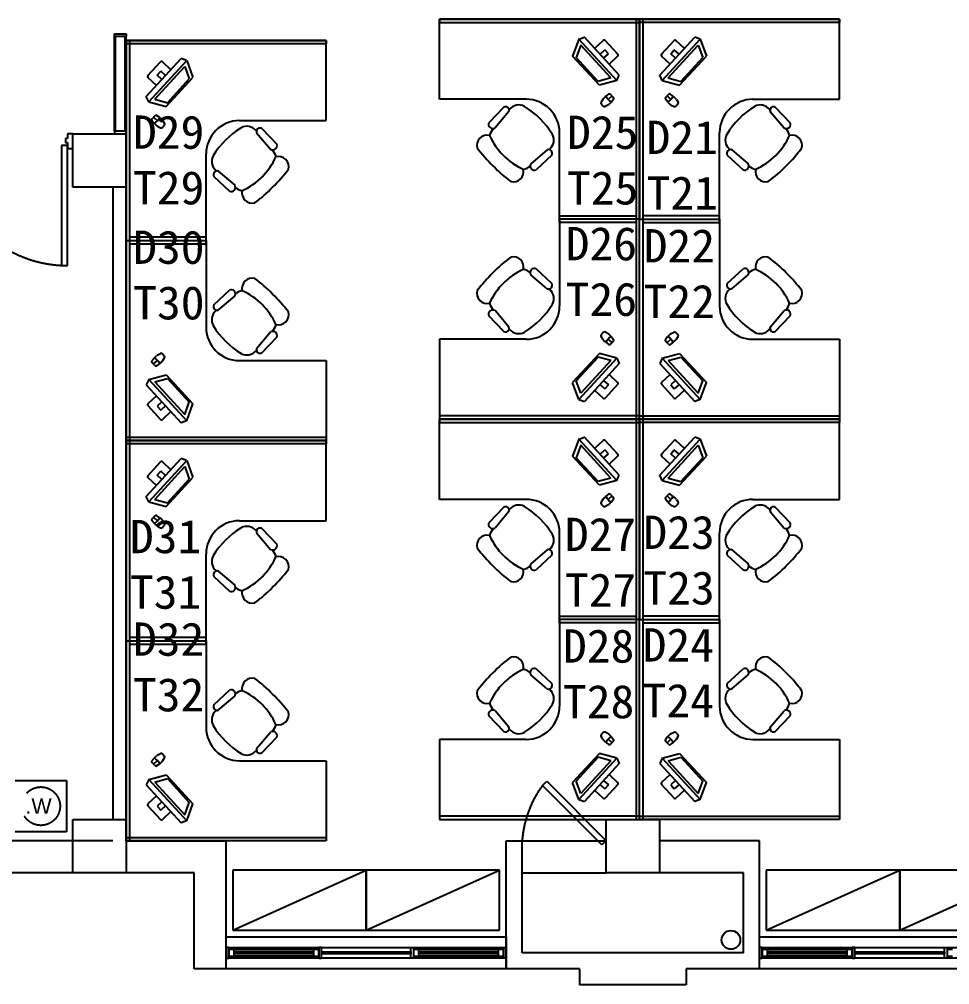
# Model space of a CAD drawing. Header units: millimetres. Extents: x 526420 to 928802, y 401925 to 509768.
# Drawn here: x 835421 to 842396, y 416884 to 424124 of the extents above; entities that cross this region are included whole.
import ezdxf

# ---------------------------------------------------------------- set-up
doc = ezdxf.new("R2010")
doc.units = ezdxf.units.MM
doc.header["$LTSCALE"] = 3000
doc.header["$MEASUREMENT"] = 0
for name, pattern in [('DASH', [0.35, 0.25, -0.1]), ('DASHED2', [0.375, 0.25, -0.125]), ('HIDDEN', [0.375, 0.25, -0.125])]:
    doc.linetypes.add(name, pattern=pattern)
doc.layers.get('0').update_dxf_attribs({"linetype": 'CONTINUOUS'})
for name, color, linetype in [('D-WALL', 7, 'CONTINUOUS'), ('D-WINDOW', 7, 'CONTINUOUS'), ('P-DOOR', 7, 'CONTINUOUS'), ('P-FURNI-I', 7, 'CONTINUOUS'), ('P-WALL', 7, 'CONTINUOUS'), ('窗台线', 7, 'CONTINUOUS')]:
    doc.layers.add(name, color=color, linetype=linetype)
doc.styles.get("Standard").update_dxf_attribs({"font": 'romans.shx', "width": 0.65, "bigfont": 'hzfs1.shx'})
doc.styles.add('TITLE', font='ARIAL.TTF')

msp = doc.modelspace()

# ---------------------------------------------------------------- linework, layer by layer
at = {"color": 0, "ltscale": 0.7}
msp.add_circle((840756.1, 417219.4), 70, dxfattribs=at)
at = {"layer": 'D-WALL', "color": 0, "ltscale": 100}
for p, q in [((835821, 423263.7), (836221, 423263.7)), ((835821, 422863.7), (835821, 423263.7)), ((836221, 423263.7), (836221, 422863.7)), ((836221, 422863.7), (835821, 422863.7)), ((835821, 418123.7), (836221, 418123.7)), ((835821, 417723.7), (835821, 418123.7)), ((836221, 418123.7), (836221, 417723.7)), ((839821, 418123.7), (840221, 418123.7)), ((839821, 417723.7), (839821, 418123.7)), ((839821, 418123.7), (840221, 418123.7)), ((839821, 417723.7), (839821, 418123.7)), ((840221, 418123.7), (840221, 417723.7)), ((840221, 418123.7), (840221, 417723.7)), ((836221, 417723.7), (835821, 417723.7)), ((840221, 417723.7), (839821, 417723.7)), ((840221, 417723.7), (839821, 417723.7))]:
    msp.add_line(p, q, dxfattribs=at)
at = {"layer": 'D-WALL', "color": 0, "ltscale": 0.7}
for p, q in [((836121, 417963.7), (835221, 417963.7)), ((836221, 417963.7), (836971, 417963.7)), ((836971, 417003.7), (836971, 417963.7)), ((839071, 417963.7), (839191, 417963.7)), ((839071, 417003.7), (839071, 417963.7)), ((839191, 417123.7), (839191, 417963.7)), ((840971, 417963.7), (840221, 417963.7)), ((840971, 417963.7), (840851, 417963.7)), ((840971, 417003.7), (840971, 417963.7)), ((836731, 417723.7), (835221, 417723.7)), ((836731, 417003.7), (836731, 417723.7)), ((840851, 417723.7), (840221, 417723.7)), ((840851, 417123.7), (840851, 417723.7)), ((840851, 417123.7), (839191, 417123.7)), ((836971, 417003.7), (836731, 417003.7)), ((839311, 417003.7), (839071, 417003.7)), ((839621, 417003.7), (839071, 417003.7)), ((839621, 417003.7), (839621, 416883.7)), ((840421, 417003.7), (840421, 416883.7)), ((840971, 417003.7), (840421, 417003.7)), ((840971, 417003.7), (840731, 417003.7)), ((840421, 416883.7), (839621, 416883.7))]:
    msp.add_line(p, q, dxfattribs=at)
at = {"layer": 'D-WINDOW', "color": 0, "ltscale": 0.7}
for p, q in [((836991, 417163.7), (836971, 417163.7)), ((836971, 417163.7), (836971, 417083.7)), ((836991, 417163.7), (839051, 417163.7)), ((836991, 417083.7), (836991, 417163.7)), ((836991, 417083.7), (836991, 417163.7)), ((837031, 417148.7), (836991, 417148.7)), ((836991, 417148.7), (836991, 417098.7)), ((836991, 417098.7), (837031, 417098.7)), ((837031, 417148.7), (837626, 417148.7)), ((837031, 417098.7), (837031, 417148.7)), ((837031, 417098.7), (837031, 417148.7)), ((837031, 417131.2), (837626, 417131.2)), ((837031, 417116.2), (837031, 417131.2)), ((837626, 417116.2), (837031, 417116.2)), ((837626, 417098.7), (837031, 417098.7)), ((837666, 417148.7), (837626, 417148.7)), ((837626, 417148.7), (837626, 417098.7)), ((837626, 417148.7), (837626, 417098.7)), ((837626, 417131.2), (837626, 417116.2)), ((837626, 417098.7), (837666, 417098.7)), ((837686, 417163.7), (837666, 417163.7)), ((837666, 417163.7), (837666, 417083.7)), ((837666, 417098.7), (837666, 417148.7)), ((837686, 417083.7), (837686, 417163.7)), ((837686, 417131.2), (838356, 417131.2)), ((837686, 417116.2), (837686, 417131.2)), ((838356, 417116.2), (837686, 417116.2)), ((838356, 417083.7), (838356, 417163.7)), ((838356, 417163.7), (838376, 417163.7)), ((838356, 417131.2), (838356, 417116.2)), ((838376, 417163.7), (838376, 417083.7)), ((838416, 417148.7), (838376, 417148.7)), ((838376, 417148.7), (838376, 417098.7)), ((838376, 417098.7), (838416, 417098.7)), ((838416, 417148.7), (839011, 417148.7)), ((838416, 417098.7), (838416, 417148.7)), ((838416, 417098.7), (838416, 417148.7)), ((838416, 417131.2), (839011, 417131.2)), ((838416, 417116.2), (838416, 417131.2)), ((839011, 417116.2), (838416, 417116.2)), ((839011, 417098.7), (838416, 417098.7)), ((839051, 417148.7), (839011, 417148.7)), ((839011, 417148.7), (839011, 417098.7)), ((839011, 417148.7), (839011, 417098.7)), ((839011, 417131.2), (839011, 417116.2)), ((839011, 417098.7), (839051, 417098.7)), ((839051, 417163.7), (839051, 417083.7)), ((839051, 417083.7), (839051, 417163.7)), ((839051, 417163.7), (839071, 417163.7)), ((839051, 417098.7), (839051, 417148.7)), ((839071, 417163.7), (839071, 417083.7)), ((840991, 417163.7), (840971, 417163.7)), ((840971, 417163.7), (840971, 417083.7)), ((840991, 417163.7), (843051, 417163.7)), ((840991, 417083.7), (840991, 417163.7)), ((840991, 417083.7), (840991, 417163.7)), ((841031, 417148.7), (840991, 417148.7)), ((840991, 417148.7), (840991, 417098.7)), ((840991, 417098.7), (841031, 417098.7)), ((841031, 417148.7), (841626, 417148.7)), ((841031, 417098.7), (841031, 417148.7)), ((841031, 417098.7), (841031, 417148.7)), ((841031, 417131.2), (841626, 417131.2)), ((841031, 417116.2), (841031, 417131.2)), ((841626, 417116.2), (841031, 417116.2)), ((841626, 417098.7), (841031, 417098.7)), ((841666, 417148.7), (841626, 417148.7)), ((841626, 417148.7), (841626, 417098.7)), ((841626, 417148.7), (841626, 417098.7)), ((841626, 417131.2), (841626, 417116.2)), ((841626, 417098.7), (841666, 417098.7)), ((841686, 417163.7), (841666, 417163.7)), ((841666, 417163.7), (841666, 417083.7)), ((841666, 417098.7), (841666, 417148.7)), ((841686, 417083.7), (841686, 417163.7)), ((841686, 417131.2), (842356, 417131.2)), ((841686, 417116.2), (841686, 417131.2)), ((842356, 417116.2), (841686, 417116.2)), ((842356, 417083.7), (842356, 417163.7)), ((842356, 417163.7), (842376, 417163.7)), ((842356, 417131.2), (842356, 417116.2)), ((842376, 417163.7), (842376, 417083.7)), ((842416, 417148.7), (842376, 417148.7)), ((842376, 417148.7), (842376, 417098.7)), ((842376, 417098.7), (842416, 417098.7)), ((836971, 417083.7), (836991, 417083.7)), ((839051, 417083.7), (836991, 417083.7)), ((837666, 417083.7), (837686, 417083.7)), ((838376, 417083.7), (838356, 417083.7)), ((839071, 417083.7), (839051, 417083.7)), ((840971, 417083.7), (840991, 417083.7)), ((843051, 417083.7), (840991, 417083.7)), ((841666, 417083.7), (841686, 417083.7)), ((842376, 417083.7), (842356, 417083.7)), ((839071, 417003.7), (836971, 417003.7)), ((843071, 417003.7), (840971, 417003.7))]:
    msp.add_line(p, q, dxfattribs=at)
at = {"layer": 'P-DOOR', "color": 0}
for p, q in [((835781, 423178.2), (835736, 423178.2)), ((835736, 423178.2), (835736, 422278.2)), ((835781, 422278.2), (835781, 423178.2)), ((835736, 422278.2), (835781, 422278.2))]:
    msp.add_line(p, q, dxfattribs=at)
at = {"layer": 'P-DOOR', "color": 0, "linetype": 'DASHED2', "ltscale": 10}
for p, q in [((839343.7, 418377.4), (839375.5, 418409.2)), ((839375.5, 418409.2), (839821, 417963.7)), ((839789.1, 417931.9), (839343.7, 418377.4)), ((839191, 417963.7), (839821, 417963.7)), ((839821, 417963.7), (839789.1, 417931.9)), ((839191, 417723.7), (839821, 417723.7))]:
    msp.add_line(p, q, dxfattribs=at)
for centre, radius, start, end in [((835783.1, 423179.1), 902.1, 180.05524, 267.00716), ((839970.7, 417910.9), 781.5, 143.35196, 176.12448)]:
    msp.add_arc(centre, radius, start, end, dxfattribs=at)
at = {"layer": 'P-FURNI-I', "color": 0}
for p, q in [((838571, 424123.7), (838571, 424098.7)), ((840071, 424123.7), (838571, 424123.7)), ((838571, 423523.7), (838571, 424123.7)), ((838571, 424123.7), (840071, 424123.7)), ((840071, 424123.7), (840046, 424123.7)), ((840046, 424123.7), (840046, 421123.7)), ((840071, 424098.7), (840071, 424123.7)), ((840071, 421123.7), (840071, 424123.7)), ((840071, 424123.7), (840071, 422623.7)), ((840071, 424123.7), (840071, 424123.7)), ((840071, 424098.7), (840071, 424123.7)), ((840071, 424123.7), (841571, 424123.7)), ((840071, 421123.7), (840071, 424123.7)), ((840071, 424123.7), (840096, 424123.7)), ((840071, 424123.7), (840071, 422623.7)), ((841571, 424123.7), (840071, 424123.7)), ((840071, 424123.7), (840071, 424123.7)), ((840096, 424123.7), (840096, 421123.7)), ((841571, 424123.7), (841571, 424098.7)), ((841571, 423523.7), (841571, 424123.7)), ((838571, 424098.7), (840071, 424098.7)), ((841571, 424098.7), (840071, 424098.7)), ((839616.2, 423974.7), (839569.3, 423848.3)), ((839900.4, 423664.9), (839616.2, 423974.6)), ((839616.5, 423974.4), (839657.1, 423989.2)), ((839918.8, 423704.1), (839657.1, 423989.2)), ((840223.2, 423704.1), (840484.8, 423989.2)), ((840241.5, 423664.9), (840525.7, 423974.6)), ((840525.4, 423974.4), (840484.8, 423989.2)), ((840525.7, 423974.7), (840572.6, 423848.3)), ((836221, 423938.7), (836221, 423963.7)), ((836221, 423963.7), (837721, 423963.7)), ((836221, 420963.7), (836221, 423963.7)), ((836221, 423963.7), (836246, 423963.7)), ((836221, 423963.7), (836221, 422463.7)), ((837721, 423963.7), (836221, 423963.7)), ((836221, 423963.7), (836221, 423963.7)), ((837721, 423938.7), (836221, 423938.7)), ((836246, 423963.7), (836246, 420963.7)), ((837721, 423963.7), (837721, 423938.7)), ((837721, 423363.7), (837721, 423963.7)), ((839631.2, 423928.8), (839596.7, 423836.1)), ((839856, 423683.7), (839631.2, 423928.8)), ((840285.9, 423683.7), (840510.7, 423928.8)), ((840510.7, 423928.8), (840545.2, 423836.1)), ((839770.5, 423629), (839569.3, 423848.3)), ((839760.7, 423657.4), (839596.7, 423836.1)), ((840371.4, 423629), (840572.6, 423848.3)), ((840381.2, 423657.4), (840545.2, 423836.1)), ((836373.2, 423544.1), (836634.8, 423829.2)), ((836391.5, 423504.9), (836675.7, 423814.6)), ((836435.9, 423523.7), (836660.7, 423768.8)), ((836675.4, 423814.4), (836634.8, 423829.2)), ((836660.7, 423768.8), (836695.2, 423676.1)), ((836675.7, 423814.7), (836722.6, 423688.3)), ((836521.4, 423469), (836722.6, 423688.3)), ((839900.4, 423664.9), (839918.8, 423704.1)), ((840241.5, 423664.9), (840223.2, 423704.1)), ((836531.2, 423497.4), (836695.2, 423676.1)), ((839856, 423683.7), (839760.7, 423657.4)), ((839900.4, 423664.9), (839770.5, 423629)), ((840241.5, 423664.9), (840371.4, 423629)), ((840285.9, 423683.7), (840381.2, 423657.4)), ((836391.5, 423504.9), (836373.2, 423544.1)), ((836391.5, 423504.9), (836521.4, 423469)), ((836435.9, 423523.7), (836531.2, 423497.4)), ((839221, 423523.7), (838571, 423523.7)), ((840921, 423523.7), (841571, 423523.7)), ((839053.3, 423465.9), (838941.3, 423347.8)), ((839091.9, 423431.9), (838987.4, 423308.6)), ((839097.4, 423449.6), (839093.2, 423444.7)), ((841044.6, 423449.6), (841048.7, 423444.7)), ((841050, 423431.9), (841154.5, 423308.6)), ((841088.7, 423465.9), (841200.6, 423347.8)), ((837071, 423363.7), (837721, 423363.7)), ((837194.6, 423289.6), (837198.7, 423284.7)), ((837200, 423271.9), (837304.5, 423148.6)), ((837238.7, 423305.9), (837350.6, 423187.8)), ((839471, 422623.7), (839471, 423273.7)), ((840671, 422623.7), (840671, 423273.7)), ((836821, 422463.7), (836821, 423113.7)), ((839379.1, 423144.7), (839255.9, 423040.1)), ((839413.1, 423106), (839295, 422994.1)), ((839396.8, 423150.1), (839391.9, 423146)), ((839396.8, 423150.1), (839392.1, 423145.9)), ((840728.8, 423106), (840846.9, 422994.1)), ((840745.1, 423150.1), (840749.9, 423145.9)), ((840745.1, 423150.1), (840750, 423146)), ((840762.8, 423144.7), (840886, 423040.1)), ((836895.1, 422990.1), (836899.9, 422985.9)), ((836895.1, 422990.1), (836900, 422986)), ((836912.8, 422984.7), (837036, 422880.1)), ((836878.8, 422946), (836996.9, 422834.1)), ((839471, 422598.7), (839471, 422648.7)), ((839471, 422648.7), (840046, 422648.7)), ((840071, 422623.7), (839471, 422623.7)), ((840071, 422623.7), (839471, 422623.7)), ((839471, 422623.7), (839471, 421973.7)), ((840046, 422648.7), (840046, 422598.7)), ((840071, 421123.7), (840071, 422623.7)), ((840071, 422623.7), (840671, 422623.7)), ((840071, 421123.7), (840071, 422623.7)), ((840071, 422623.7), (840671, 422623.7)), ((840671, 422648.7), (840096, 422648.7)), ((840096, 422648.7), (840096, 422598.7)), ((840671, 422598.7), (840671, 422648.7)), ((840671, 422623.7), (840671, 421973.7)), ((840046, 422598.7), (839471, 422598.7)), ((840096, 422598.7), (840671, 422598.7)), ((836221, 422463.7), (836821, 422463.7)), ((836221, 420963.7), (836221, 422463.7)), ((836221, 422463.7), (836821, 422463.7)), ((836821, 422488.7), (836246, 422488.7)), ((836246, 422488.7), (836246, 422438.7)), ((836821, 422438.7), (836821, 422488.7)), ((836821, 422463.7), (836821, 421813.7)), ((836246, 422438.7), (836821, 422438.7)), ((839413.1, 422141.4), (839295, 422253.3)), ((840728.8, 422141.4), (840846.9, 422253.3)), ((839379.1, 422102.7), (839255.9, 422207.3)), ((840762.8, 422102.7), (840886, 422207.3)), ((836878.8, 421981.4), (836996.9, 422093.3)), ((839396.8, 422097.3), (839391.9, 422101.5)), ((839396.8, 422097.3), (839392.1, 422101.5)), ((840745.1, 422097.3), (840749.9, 422101.5)), ((840745.1, 422097.3), (840750, 422101.5)), ((836912.8, 421942.7), (837036, 422047.3)), ((836895.1, 421937.3), (836899.9, 421941.5)), ((836895.1, 421937.3), (836900, 421941.5)), ((839053.3, 421781.5), (838941.3, 421899.7)), ((839091.9, 421815.6), (838987.4, 421938.8)), ((841050, 421815.6), (841154.5, 421938.8)), ((841088.7, 421781.5), (841200.6, 421899.7)), ((839097.4, 421797.9), (839093.2, 421802.7)), ((841044.6, 421797.9), (841048.7, 421802.7)), ((837200, 421655.6), (837304.5, 421778.8)), ((837238.7, 421621.5), (837350.6, 421739.7)), ((839221, 421723.7), (838571, 421723.7)), ((838571, 421723.7), (838571, 421123.7)), ((840921, 421723.7), (841571, 421723.7)), ((841571, 421723.7), (841571, 421123.7)), ((837194.6, 421637.9), (837198.7, 421642.7)), ((839770.5, 421618.5), (839569.3, 421399.1)), ((839760.7, 421590), (839596.7, 421411.3)), ((839856, 421563.7), (839760.7, 421590)), ((839900.4, 421582.6), (839770.5, 421618.5)), ((840241.5, 421582.6), (840371.4, 421618.5)), ((840285.9, 421563.7), (840381.2, 421590)), ((840371.4, 421618.5), (840572.6, 421399.1)), ((840381.2, 421590), (840545.2, 421411.3)), ((837071, 421563.7), (837721, 421563.7)), ((837721, 421563.7), (837721, 420963.7)), ((839900.4, 421582.6), (839616.2, 421272.8)), ((839856, 421563.7), (839631.2, 421318.7)), ((839918.8, 421543.4), (839657.1, 421258.2)), ((839900.4, 421582.6), (839918.8, 421543.4)), ((840241.5, 421582.6), (840223.2, 421543.4)), ((840223.2, 421543.4), (840484.8, 421258.2)), ((840241.5, 421582.6), (840525.7, 421272.8)), ((840285.9, 421563.7), (840510.7, 421318.7)), ((836391.5, 421422.6), (836521.4, 421458.5)), ((836521.4, 421458.5), (836722.6, 421239.1)), ((836391.5, 421422.6), (836373.2, 421383.4)), ((836373.2, 421383.4), (836634.8, 421098.2)), ((836391.5, 421422.6), (836675.7, 421112.8)), ((836435.9, 421403.7), (836531.2, 421430)), ((836435.9, 421403.7), (836660.7, 421158.7)), ((836531.2, 421430), (836695.2, 421251.3)), ((839616.2, 421272.7), (839569.3, 421399.1)), ((839631.2, 421318.7), (839596.7, 421411.3)), ((840510.7, 421318.7), (840545.2, 421411.3)), ((840525.7, 421272.7), (840572.6, 421399.1)), ((836660.7, 421158.7), (836695.2, 421251.3)), ((836675.7, 421112.7), (836722.6, 421239.1)), ((839616.5, 421273.1), (839657.1, 421258.2)), ((840525.4, 421273.1), (840484.8, 421258.2)), ((836675.4, 421113.1), (836634.8, 421098.2)), ((838571, 421148.7), (838571, 421123.7)), ((840071, 421148.7), (838571, 421148.7)), ((838571, 421123.7), (840071, 421123.7)), ((838571, 421123.7), (840071, 421123.7)), ((838571, 421123.7), (838571, 421098.7)), ((840071, 421123.7), (838571, 421123.7)), ((838571, 420523.7), (838571, 421123.7)), ((838571, 421123.7), (840071, 421123.7)), ((838571, 421098.7), (840071, 421098.7)), ((840046, 421123.7), (840071, 421123.7)), ((840071, 421123.7), (840046, 421123.7)), ((840046, 421123.7), (840046, 418123.7)), ((840071, 421123.7), (840071, 421148.7)), ((840071, 421123.7), (840071, 421148.7)), ((840071, 421148.7), (841571, 421148.7)), ((840071, 421123.7), (840071, 421123.7)), ((840071, 421098.7), (840071, 421123.7)), ((840071, 418123.7), (840071, 421123.7)), ((840071, 421123.7), (840071, 419623.7)), ((840071, 421123.7), (840071, 421123.7)), ((841571, 421123.7), (840071, 421123.7)), ((840096, 421123.7), (840071, 421123.7)), ((841571, 421123.7), (840071, 421123.7)), ((840071, 421123.7), (840071, 421123.7)), ((840071, 421098.7), (840071, 421123.7)), ((840071, 421123.7), (841571, 421123.7)), ((840071, 418123.7), (840071, 421123.7)), ((840071, 421123.7), (840096, 421123.7)), ((840071, 421123.7), (840071, 419623.7)), ((841571, 421123.7), (840071, 421123.7)), ((840071, 421123.7), (840071, 421123.7)), ((841571, 421098.7), (840071, 421098.7)), ((840096, 421123.7), (840096, 418123.7)), ((841571, 421148.7), (841571, 421123.7)), ((841571, 421123.7), (841571, 421098.7)), ((841571, 420523.7), (841571, 421123.7)), ((836221, 420963.7), (836221, 420988.7)), ((836221, 420988.7), (837721, 420988.7)), ((837721, 420963.7), (836221, 420963.7)), ((836246, 420963.7), (836221, 420963.7)), ((837721, 420963.7), (836221, 420963.7)), ((836221, 420963.7), (836221, 420963.7)), ((836221, 420938.7), (836221, 420963.7)), ((836221, 420963.7), (837721, 420963.7)), ((836221, 417963.7), (836221, 420963.7)), ((836221, 420963.7), (836246, 420963.7)), ((836221, 420963.7), (836221, 419463.7)), ((837721, 420963.7), (836221, 420963.7)), ((836221, 420963.7), (836221, 420963.7)), ((837721, 420938.7), (836221, 420938.7)), ((836246, 420963.7), (836246, 417963.7)), ((837721, 420988.7), (837721, 420963.7)), ((837721, 420963.7), (837721, 420938.7)), ((837721, 420363.7), (837721, 420963.7)), ((839616.2, 420974.7), (839569.3, 420848.3)), ((839900.4, 420664.9), (839616.2, 420974.6)), ((839616.5, 420974.4), (839657.1, 420989.2)), ((839918.8, 420704.1), (839657.1, 420989.2)), ((840223.2, 420704.1), (840484.8, 420989.2)), ((840241.5, 420664.9), (840525.7, 420974.6)), ((840525.4, 420974.4), (840484.8, 420989.2)), ((840525.7, 420974.7), (840572.6, 420848.3)), ((839631.2, 420928.8), (839596.7, 420836.1)), ((839856, 420683.7), (839631.2, 420928.8)), ((840285.9, 420683.7), (840510.7, 420928.8)), ((840510.7, 420928.8), (840545.2, 420836.1)), ((836373.2, 420544.1), (836634.8, 420829.2)), ((836391.5, 420504.9), (836675.7, 420814.6)), ((836675.4, 420814.4), (836634.8, 420829.2)), ((836675.7, 420814.7), (836722.6, 420688.3)), ((839770.5, 420629), (839569.3, 420848.3)), ((839760.7, 420657.4), (839596.7, 420836.1)), ((840371.4, 420629), (840572.6, 420848.3)), ((840381.2, 420657.4), (840545.2, 420836.1)), ((836435.9, 420523.7), (836660.7, 420768.8)), ((836660.7, 420768.8), (836695.2, 420676.1)), ((836521.4, 420469), (836722.6, 420688.3)), ((836531.2, 420497.4), (836695.2, 420676.1)), ((839856, 420683.7), (839760.7, 420657.4)), ((839900.4, 420664.9), (839770.5, 420629)), ((839900.4, 420664.9), (839918.8, 420704.1)), ((840241.5, 420664.9), (840223.2, 420704.1)), ((840241.5, 420664.9), (840371.4, 420629)), ((840285.9, 420683.7), (840381.2, 420657.4)), ((836391.5, 420504.9), (836373.2, 420544.1)), ((836391.5, 420504.9), (836521.4, 420469)), ((836435.9, 420523.7), (836531.2, 420497.4)), ((839221, 420523.7), (838571, 420523.7)), ((840921, 420523.7), (841571, 420523.7)), ((839053.3, 420465.9), (838941.3, 420347.8)), ((839091.9, 420431.9), (838987.4, 420308.6)), ((839097.4, 420449.6), (839093.2, 420444.7)), ((841044.6, 420449.6), (841048.7, 420444.7)), ((841050, 420431.9), (841154.5, 420308.6)), ((841088.7, 420465.9), (841200.6, 420347.8)), ((837071, 420363.7), (837721, 420363.7)), ((837194.6, 420289.6), (837198.7, 420284.7)), ((837238.7, 420305.9), (837350.6, 420187.8)), ((837200, 420271.9), (837304.5, 420148.6)), ((839471, 419623.7), (839471, 420273.7)), ((840671, 419623.7), (840671, 420273.7)), ((839379.1, 420144.7), (839255.9, 420040.1)), ((839396.8, 420150.1), (839391.9, 420146)), ((839396.8, 420150.1), (839392.1, 420145.9)), ((840745.1, 420150.1), (840749.9, 420145.9)), ((840745.1, 420150.1), (840750, 420146)), ((840762.8, 420144.7), (840886, 420040.1)), ((836821, 419463.7), (836821, 420113.7)), ((839413.1, 420106), (839295, 419994.1)), ((840728.8, 420106), (840846.9, 419994.1)), ((836878.8, 419946), (836996.9, 419834.1)), ((836895.1, 419990.1), (836899.9, 419985.9)), ((836895.1, 419990.1), (836900, 419986)), ((836912.8, 419984.7), (837036, 419880.1)), ((839471, 419598.7), (839471, 419648.7)), ((839471, 419648.7), (840046, 419648.7)), ((840046, 419648.7), (840046, 419598.7)), ((840671, 419648.7), (840096, 419648.7)), ((840096, 419648.7), (840096, 419598.7)), ((840671, 419598.7), (840671, 419648.7)), ((840071, 419623.7), (839471, 419623.7)), ((840071, 419623.7), (839471, 419623.7)), ((839471, 419623.7), (839471, 418973.7)), ((840046, 419598.7), (839471, 419598.7)), ((840071, 418123.7), (840071, 419623.7)), ((840071, 419623.7), (840671, 419623.7)), ((840071, 418123.7), (840071, 419623.7)), ((840071, 419623.7), (840671, 419623.7)), ((840096, 419598.7), (840671, 419598.7)), ((840671, 419623.7), (840671, 418973.7)), ((836821, 419488.7), (836246, 419488.7)), ((836246, 419488.7), (836246, 419438.7)), ((836821, 419438.7), (836821, 419488.7)), ((836221, 419463.7), (836821, 419463.7)), ((836221, 417963.7), (836221, 419463.7)), ((836221, 419463.7), (836821, 419463.7)), ((836246, 419438.7), (836821, 419438.7)), ((836821, 419463.7), (836821, 418813.7)), ((839379.1, 419102.7), (839255.9, 419207.3)), ((839413.1, 419141.4), (839295, 419253.3)), ((840728.8, 419141.4), (840846.9, 419253.3)), ((840762.8, 419102.7), (840886, 419207.3)), ((836878.8, 418981.4), (836996.9, 419093.3)), ((839396.8, 419097.3), (839391.9, 419101.5)), ((839396.8, 419097.3), (839392.1, 419101.5)), ((840745.1, 419097.3), (840749.9, 419101.5)), ((840745.1, 419097.3), (840750, 419101.5)), ((836912.8, 418942.7), (837036, 419047.3)), ((836895.1, 418937.3), (836899.9, 418941.5)), ((836895.1, 418937.3), (836900, 418941.5)), ((839091.9, 418815.6), (838987.4, 418938.8)), ((841050, 418815.6), (841154.5, 418938.8)), ((839053.3, 418781.5), (838941.3, 418899.7)), ((841088.7, 418781.5), (841200.6, 418899.7)), ((837200, 418655.6), (837304.5, 418778.8)), ((839097.4, 418797.9), (839093.2, 418802.7)), ((841044.6, 418797.9), (841048.7, 418802.7)), ((837238.7, 418621.5), (837350.6, 418739.7)), ((839221, 418723.7), (838571, 418723.7)), ((838571, 418723.7), (838571, 418123.7)), ((840921, 418723.7), (841571, 418723.7)), ((841571, 418723.7), (841571, 418123.7)), ((837194.6, 418637.9), (837198.7, 418642.7)), ((839770.5, 418618.5), (839569.3, 418399.1)), ((839900.4, 418582.6), (839770.5, 418618.5)), ((840241.5, 418582.6), (840371.4, 418618.5)), ((840371.4, 418618.5), (840572.6, 418399.1)), ((837071, 418563.7), (837721, 418563.7)), ((837721, 418563.7), (837721, 417963.7)), ((839760.7, 418590), (839596.7, 418411.3)), ((839900.4, 418582.6), (839616.2, 418272.8)), ((839856, 418563.7), (839631.2, 418318.7)), ((839856, 418563.7), (839760.7, 418590)), ((839900.4, 418582.6), (839918.8, 418543.4)), ((840241.5, 418582.6), (840223.2, 418543.4)), ((840241.5, 418582.6), (840525.7, 418272.8)), ((840285.9, 418563.7), (840381.2, 418590)), ((840285.9, 418563.7), (840510.7, 418318.7)), ((840381.2, 418590), (840545.2, 418411.3)), ((839918.8, 418543.4), (839657.1, 418258.2)), ((840223.2, 418543.4), (840484.8, 418258.2)), ((836391.5, 418422.6), (836373.2, 418383.4)), ((836391.5, 418422.6), (836521.4, 418458.5)), ((836391.5, 418422.6), (836675.7, 418112.8)), ((836435.9, 418403.7), (836531.2, 418430)), ((836435.9, 418403.7), (836660.7, 418158.7)), ((836521.4, 418458.5), (836722.6, 418239.1)), ((836531.2, 418430), (836695.2, 418251.3)), ((839631.2, 418318.7), (839596.7, 418411.3)), ((840510.7, 418318.7), (840545.2, 418411.3)), ((836373.2, 418383.4), (836634.8, 418098.2)), ((839616.2, 418272.7), (839569.3, 418399.1)), ((840525.7, 418272.7), (840572.6, 418399.1)), ((839616.5, 418273.1), (839657.1, 418258.2)), ((840525.4, 418273.1), (840484.8, 418258.2)), ((836660.7, 418158.7), (836695.2, 418251.3)), ((836675.7, 418112.7), (836722.6, 418239.1)), ((838571, 418148.7), (838571, 418123.7)), ((840071, 418148.7), (838571, 418148.7)), ((838571, 418123.7), (840071, 418123.7)), ((838571, 418123.7), (840071, 418123.7)), ((840046, 418123.7), (840071, 418123.7)), ((840071, 418123.7), (840071, 418148.7)), ((840071, 418123.7), (840071, 418148.7)), ((840071, 418148.7), (841571, 418148.7)), ((840071, 418123.7), (840071, 418123.7)), ((841571, 418123.7), (840071, 418123.7)), ((840096, 418123.7), (840071, 418123.7)), ((841571, 418123.7), (840071, 418123.7)), ((840071, 418123.7), (840071, 418123.7)), ((841571, 418148.7), (841571, 418123.7)), ((836221, 417963.7), (836221, 417988.7)), ((836221, 417988.7), (837721, 417988.7)), ((837721, 417988.7), (837721, 417963.7)), ((837721, 417963.7), (836221, 417963.7)), ((836246, 417963.7), (836221, 417963.7)), ((837721, 417963.7), (836221, 417963.7)), ((836221, 417963.7), (836221, 417963.7))]:
    msp.add_line(p, q, dxfattribs=at)
at = {"layer": 'P-FURNI-I', "color": 0, "linetype": 'ByBlock'}
for p, q in [((839733.9, 423905.6), (839798.6, 423965)), ((839907.4, 423861.2), (839812.7, 423964.4)), ((840234.5, 423861.2), (840329.2, 423964.4)), ((840408.1, 423905.6), (840343.3, 423965)), ((839774.4, 423861.4), (839810.5, 423894.5)), ((839801.5, 423831.9), (839837.5, 423865)), ((839837.5, 423865), (839810.5, 423894.5)), ((839842, 423787.7), (839906.8, 423847.1)), ((840299.9, 423787.7), (840235.2, 423847.1)), ((840304.4, 423865), (840331.4, 423894.5)), ((840340.5, 423831.9), (840304.4, 423865)), ((840367.5, 423861.4), (840331.4, 423894.5)), ((836384.5, 423701.2), (836479.2, 423804.4)), ((836558.1, 423745.6), (836493.3, 423805)), ((836449.9, 423627.7), (836385.2, 423687.1)), ((836454.4, 423705), (836481.4, 423734.5)), ((836490.5, 423671.9), (836454.4, 423705)), ((836517.5, 423701.4), (836481.4, 423734.5)), ((839818, 423546.2), (839803.1, 423532.5)), ((839818, 423546.2), (839841.3, 423562.1)), ((839865.2, 423548.8), (839835.8, 423521.7)), ((839854.3, 423560.7), (839876.1, 423536.9)), ((840287.6, 423560.7), (840265.8, 423536.9)), ((840276.7, 423548.8), (840306.1, 423521.7)), ((840323.9, 423546.2), (840300.6, 423562.1)), ((840323.9, 423546.2), (840338.9, 423532.5)), ((839795, 423522.9), (839781.9, 423502.9)), ((839833.4, 423481), (839812.3, 423469.7)), ((839858.6, 423502), (839843.6, 423488.2)), ((839858.6, 423502), (839876.5, 423523.8)), ((840283.3, 423502), (840265.4, 423523.8)), ((840283.3, 423502), (840298.3, 423488.2)), ((840308.5, 423481), (840329.6, 423469.7)), ((840346.9, 423522.9), (840360, 423502.9)), ((836437.6, 423400.7), (836415.8, 423376.9)), ((836473.9, 423386.2), (836450.6, 423402.1)), ((836433.3, 423342), (836415.4, 423363.8)), ((836426.7, 423388.8), (836456.1, 423361.7)), ((836433.3, 423342), (836448.3, 423328.2)), ((836473.9, 423386.2), (836488.9, 423372.5)), ((836496.9, 423362.9), (836510, 423342.9)), ((836458.5, 423321), (836479.6, 423309.7)), ((839795, 421724.5), (839781.9, 421744.6)), ((839833.4, 421766.4), (839812.3, 421777.7)), ((839858.6, 421745.5), (839843.6, 421759.2)), ((839858.6, 421745.5), (839876.5, 421723.6)), ((840283.3, 421745.5), (840265.4, 421723.6)), ((840283.3, 421745.5), (840298.3, 421759.2)), ((840308.5, 421766.4), (840329.6, 421777.7)), ((840346.9, 421724.5), (840360, 421744.6)), ((839818, 421701.3), (839803.1, 421715)), ((839818, 421701.3), (839841.3, 421685.3)), ((839865.2, 421698.7), (839835.8, 421725.7)), ((839854.3, 421686.8), (839876.1, 421710.5)), ((840287.6, 421686.8), (840265.8, 421710.5)), ((840276.7, 421698.7), (840306.1, 421725.7)), ((840323.9, 421701.3), (840300.6, 421685.3)), ((840323.9, 421701.3), (840338.9, 421715)), ((836433.3, 421585.5), (836415.4, 421563.6)), ((836433.3, 421585.5), (836448.3, 421599.2)), ((836458.5, 421606.4), (836479.6, 421617.7)), ((836437.6, 421526.8), (836415.8, 421550.5)), ((836426.7, 421538.7), (836456.1, 421565.7)), ((836473.9, 421541.3), (836450.6, 421525.3)), ((836473.9, 421541.3), (836488.9, 421555)), ((836496.9, 421564.5), (836510, 421584.6)), ((839842, 421459.7), (839906.8, 421400.3)), ((840299.9, 421459.7), (840235.2, 421400.3)), ((839774.4, 421386), (839810.5, 421353)), ((839801.5, 421415.5), (839837.5, 421382.4)), ((839837.5, 421382.4), (839810.5, 421353)), ((839907.4, 421386.2), (839812.7, 421283)), ((840234.5, 421386.2), (840329.2, 421283)), ((840340.5, 421415.5), (840304.4, 421382.4)), ((840304.4, 421382.4), (840331.4, 421353)), ((840367.5, 421386), (840331.4, 421353)), ((836449.9, 421299.7), (836385.2, 421240.3)), ((839733.9, 421341.8), (839798.6, 421282.4)), ((840408.1, 421341.8), (840343.3, 421282.4)), ((836384.5, 421226.2), (836479.2, 421123)), ((836490.5, 421255.5), (836454.4, 421222.4)), ((836517.5, 421226), (836481.4, 421193)), ((836454.4, 421222.4), (836481.4, 421193)), ((836558.1, 421181.8), (836493.3, 421122.4)), ((839733.9, 420905.6), (839798.6, 420965)), ((839907.4, 420861.2), (839812.7, 420964.4)), ((840234.5, 420861.2), (840329.2, 420964.4)), ((840408.1, 420905.6), (840343.3, 420965)), ((839774.4, 420861.4), (839810.5, 420894.5)), ((839801.5, 420831.9), (839837.5, 420865)), ((839837.5, 420865), (839810.5, 420894.5)), ((840304.4, 420865), (840331.4, 420894.5)), ((840340.5, 420831.9), (840304.4, 420865)), ((840367.5, 420861.4), (840331.4, 420894.5)), ((836384.5, 420701.2), (836479.2, 420804.4)), ((836558.1, 420745.6), (836493.3, 420805)), ((839842, 420787.7), (839906.8, 420847.1)), ((840299.9, 420787.7), (840235.2, 420847.1)), ((836454.4, 420705), (836481.4, 420734.5)), ((836517.5, 420701.4), (836481.4, 420734.5)), ((836449.9, 420627.7), (836385.2, 420687.1)), ((836490.5, 420671.9), (836454.4, 420705)), ((839795, 420522.9), (839781.9, 420502.9)), ((839818, 420546.2), (839803.1, 420532.5)), ((839818, 420546.2), (839841.3, 420562.1)), ((839865.2, 420548.8), (839835.8, 420521.7)), ((839858.6, 420502), (839843.6, 420488.2)), ((839854.3, 420560.7), (839876.1, 420536.9)), ((839858.6, 420502), (839876.5, 420523.8)), ((840283.3, 420502), (840265.4, 420523.8)), ((840287.6, 420560.7), (840265.8, 420536.9)), ((840276.7, 420548.8), (840306.1, 420521.7)), ((840283.3, 420502), (840298.3, 420488.2)), ((840323.9, 420546.2), (840300.6, 420562.1)), ((840323.9, 420546.2), (840338.9, 420532.5)), ((840346.9, 420522.9), (840360, 420502.9)), ((839833.4, 420481), (839812.3, 420469.7)), ((840308.5, 420481), (840329.6, 420469.7)), ((836433.3, 420342), (836415.4, 420363.8)), ((836437.6, 420400.7), (836415.8, 420376.9)), ((836426.7, 420388.8), (836456.1, 420361.7)), ((836473.9, 420386.2), (836450.6, 420402.1)), ((836473.9, 420386.2), (836488.9, 420372.5)), ((836496.9, 420362.9), (836510, 420342.9)), ((836433.3, 420342), (836448.3, 420328.2)), ((836458.5, 420321), (836479.6, 420309.7)), ((839833.4, 418766.4), (839812.3, 418777.7)), ((840308.5, 418766.4), (840329.6, 418777.7)), ((839795, 418724.5), (839781.9, 418744.6)), ((839818, 418701.3), (839803.1, 418715)), ((839818, 418701.3), (839841.3, 418685.3)), ((839865.2, 418698.7), (839835.8, 418725.7)), ((839858.6, 418745.5), (839843.6, 418759.2)), ((839854.3, 418686.8), (839876.1, 418710.5)), ((839858.6, 418745.5), (839876.5, 418723.6)), ((840283.3, 418745.5), (840265.4, 418723.6)), ((840287.6, 418686.8), (840265.8, 418710.5)), ((840276.7, 418698.7), (840306.1, 418725.7)), ((840283.3, 418745.5), (840298.3, 418759.2)), ((840323.9, 418701.3), (840300.6, 418685.3)), ((840323.9, 418701.3), (840338.9, 418715)), ((840346.9, 418724.5), (840360, 418744.6)), ((836458.5, 418606.4), (836479.6, 418617.7)), ((836433.3, 418585.5), (836415.4, 418563.6)), ((836437.6, 418526.8), (836415.8, 418550.5)), ((836426.7, 418538.7), (836456.1, 418565.7)), ((836433.3, 418585.5), (836448.3, 418599.2)), ((836473.9, 418541.3), (836488.9, 418555)), ((836496.9, 418564.5), (836510, 418584.6)), ((836473.9, 418541.3), (836450.6, 418525.3)), ((839801.5, 418415.5), (839837.5, 418382.4)), ((839842, 418459.7), (839906.8, 418400.3)), ((840299.9, 418459.7), (840235.2, 418400.3)), ((840340.5, 418415.5), (840304.4, 418382.4)), ((839733.9, 418341.8), (839798.6, 418282.4)), ((839774.4, 418386), (839810.5, 418353)), ((839837.5, 418382.4), (839810.5, 418353)), ((839907.4, 418386.2), (839812.7, 418283)), ((840234.5, 418386.2), (840329.2, 418283)), ((840304.4, 418382.4), (840331.4, 418353)), ((840367.5, 418386), (840331.4, 418353)), ((840408.1, 418341.8), (840343.3, 418282.4)), ((836449.9, 418299.7), (836385.2, 418240.3)), ((836490.5, 418255.5), (836454.4, 418222.4)), ((836384.5, 418226.2), (836479.2, 418123)), ((836454.4, 418222.4), (836481.4, 418193)), ((836517.5, 418226), (836481.4, 418193)), ((836558.1, 418181.8), (836493.3, 418122.4))]:
    msp.add_line(p, q, dxfattribs=at)
at = {"layer": 'P-FURNI-I', "color": 0, "ltscale": 100}
for p, q in [((840071, 420523.7), (840071, 423431.9)), ((837021, 417293.7), (838021, 417743.7)), ((838021, 417743.7), (837021, 417743.7)), ((837021, 417743.7), (837021, 417293.7)), ((838021, 417293.7), (839021, 417743.7)), ((838021, 417293.7), (838021, 417743.7)), ((839021, 417743.7), (838021, 417743.7)), ((838021, 417743.7), (838021, 417293.7)), ((839021, 417293.7), (839021, 417743.7)), ((841021, 417293.7), (842021, 417743.7)), ((842021, 417743.7), (841021, 417743.7)), ((841021, 417743.7), (841021, 417293.7)), ((842021, 417293.7), (843021, 417743.7)), ((842021, 417293.7), (842021, 417743.7)), ((843021, 417743.7), (842021, 417743.7)), ((842021, 417743.7), (842021, 417293.7)), ((837021, 417293.7), (838021, 417293.7)), ((838021, 417293.7), (839021, 417293.7)), ((841021, 417293.7), (842021, 417293.7)), ((842021, 417293.7), (843021, 417293.7))]:
    msp.add_line(p, q, dxfattribs=at)
at = {"layer": 'P-FURNI-I', "color": 0, "linetype": 'DASH'}
for p, q in [((835390.4, 418414.6), (835774.4, 418414.6)), ((835774.4, 418414.6), (835774.4, 418030.6)), ((835774.4, 418030.6), (835390.4, 418030.6))]:
    msp.add_line(p, q, dxfattribs=at)
at = {"layer": 'P-FURNI-I', "color": 8}
msp.add_line((836675.4, 418113.1), (836634.8, 418098.2), dxfattribs=at)
at = {"layer": 'P-FURNI-I', "color": 0, "linetype": 'HIDDEN', "ltscale": 0.5}
msp.add_circle((835582.4, 418222.6), 144, dxfattribs=at)
at = {"layer": 'P-FURNI-I', "color": 0, "linetype": 'ByBlock'}
for centre, radius, start, end in [((839805.4, 423957.6), 10, 42.52965, 132.52965), ((840336.6, 423957.6), 10, 47.47035, 137.47035), ((839900, 423854.5), 10, 312.52965, 42.52965), ((840241.9, 423854.5), 10, 137.47035, 227.47035), ((836486.6, 423797.6), 10, 47.47035, 137.47035), ((836391.9, 423694.5), 10, 137.47035, 227.47035), ((839933.9, 423611.7), 133.1, 209.50646, 235.55283), ((839847, 423553.9), 10, 42.52965, 124.42662), ((840208, 423611.7), 133.1, 304.44717, 330.49354), ((840294.9, 423553.9), 10, 55.57338, 137.47035), ((839790.3, 423497.4), 10, 146.87305, 222.52965), ((839855.7, 423540), 88, 214.1588, 230.90049), ((839836.9, 423495.6), 50, 132.52965, 146.87305), ((839807.6, 423478.5), 10, 222.52965, 298.18624), ((839809.8, 423525.1), 50, 298.18624, 312.52965), ((839868.8, 423530.1), 10, 320.63267, 42.52965), ((840273.1, 423530.1), 10, 137.47035, 219.36733), ((840332.1, 423525.1), 50, 227.47035, 241.81376), ((840334.3, 423478.5), 10, 241.81376, 317.47035), ((840305.1, 423495.6), 50, 33.12695, 47.47035), ((840286.2, 423540), 88, 309.09951, 325.8412), ((840351.7, 423497.4), 10, 317.47035, 33.12695), ((836444.9, 423393.9), 10, 55.57338, 137.47035), ((836423.1, 423370.1), 10, 137.47035, 219.36733), ((836358, 423451.7), 133.1, 304.44717, 330.49354), ((836482.1, 423365.1), 50, 227.47035, 241.81376), ((836455.1, 423335.6), 50, 33.12695, 47.47035), ((836436.2, 423380), 88, 309.09951, 325.8412), ((836501.7, 423337.4), 10, 317.47035, 33.12695), ((836484.3, 423318.5), 10, 241.81376, 317.47035), ((839790.3, 421750), 10, 137.47035, 213.12695), ((839855.7, 421707.4), 88, 129.09951, 145.8412), ((839807.6, 421768.9), 10, 61.81376, 137.47035), ((839933.9, 421635.7), 133.1, 124.44717, 150.49354), ((839809.8, 421722.3), 50, 47.47035, 61.81376), ((840208, 421635.7), 133.1, 29.50646, 55.55283), ((840332.1, 421722.3), 50, 118.18624, 132.52965), ((840334.3, 421768.9), 10, 42.52965, 118.18624), ((840286.2, 421707.4), 88, 34.1588, 50.90049), ((840351.7, 421750), 10, 326.87305, 42.52965), ((839836.9, 421751.8), 50, 213.12695, 227.47035), ((839847, 421693.5), 10, 235.57338, 317.47035), ((839868.8, 421717.3), 10, 317.47035, 39.36733), ((840273.1, 421717.3), 10, 140.63267, 222.52965), ((840294.9, 421693.5), 10, 222.52965, 304.42662), ((840305.1, 421751.8), 50, 312.52965, 326.87305), ((836358, 421475.7), 133.1, 29.50646, 55.55283), ((836482.1, 421562.3), 50, 118.18624, 132.52965), ((836484.3, 421608.9), 10, 42.52965, 118.18624), ((836436.2, 421547.4), 88, 34.1588, 50.90049), ((836501.7, 421590), 10, 326.87305, 42.52965), ((836423.1, 421557.3), 10, 140.63267, 222.52965), ((836444.9, 421533.5), 10, 222.52965, 304.42662), ((836455.1, 421591.8), 50, 312.52965, 326.87305), ((839900, 421393), 10, 317.47035, 47.47035), ((840241.9, 421393), 10, 132.52965, 222.52965), ((836391.9, 421233), 10, 132.52965, 222.52965), ((839805.4, 421289.8), 10, 227.47035, 317.47035), ((840336.6, 421289.8), 10, 222.52965, 312.52965), ((836486.6, 421129.8), 10, 222.52965, 312.52965), ((839805.4, 420957.6), 10, 42.52965, 132.52965), ((840336.6, 420957.6), 10, 47.47035, 137.47035), ((839900, 420854.5), 10, 312.52965, 42.52965), ((840241.9, 420854.5), 10, 137.47035, 227.47035), ((836486.6, 420797.6), 10, 47.47035, 137.47035), ((836391.9, 420694.5), 10, 137.47035, 227.47035), ((839790.3, 420497.4), 10, 146.87305, 222.52965), ((839836.9, 420495.6), 50, 132.52965, 146.87305), ((839933.9, 420611.7), 133.1, 209.50646, 235.55283), ((839847, 420553.9), 10, 42.52965, 124.42662), ((839868.8, 420530.1), 10, 320.63267, 42.52965), ((840273.1, 420530.1), 10, 137.47035, 219.36733), ((840208, 420611.7), 133.1, 304.44717, 330.49354), ((840294.9, 420553.9), 10, 55.57338, 137.47035), ((840305.1, 420495.6), 50, 33.12695, 47.47035), ((840351.7, 420497.4), 10, 317.47035, 33.12695), ((839855.7, 420540), 88, 214.1588, 230.90049), ((839807.6, 420478.5), 10, 222.52965, 298.18624), ((839809.8, 420525.1), 50, 298.18624, 312.52965), ((840332.1, 420525.1), 50, 227.47035, 241.81376), ((840334.3, 420478.5), 10, 241.81376, 317.47035), ((840286.2, 420540), 88, 309.09951, 325.8412), ((836423.1, 420370.1), 10, 137.47035, 219.36733), ((836358, 420451.7), 133.1, 304.44717, 330.49354), ((836444.9, 420393.9), 10, 55.57338, 137.47035), ((836455.1, 420335.6), 50, 33.12695, 47.47035), ((836482.1, 420365.1), 50, 227.47035, 241.81376), ((836484.3, 420318.5), 10, 241.81376, 317.47035), ((836436.2, 420380), 88, 309.09951, 325.8412), ((836501.7, 420337.4), 10, 317.47035, 33.12695), ((839855.7, 418707.4), 88, 129.09951, 145.8412), ((839807.6, 418768.9), 10, 61.81376, 137.47035), ((839809.8, 418722.3), 50, 47.47035, 61.81376), ((840332.1, 418722.3), 50, 118.18624, 132.52965), ((840334.3, 418768.9), 10, 42.52965, 118.18624), ((840286.2, 418707.4), 88, 34.1588, 50.90049), ((839790.3, 418750), 10, 137.47035, 213.12695), ((839836.9, 418751.8), 50, 213.12695, 227.47035), ((839933.9, 418635.7), 133.1, 124.44717, 150.49354), ((839868.8, 418717.3), 10, 317.47035, 39.36733), ((840273.1, 418717.3), 10, 140.63267, 222.52965), ((840208, 418635.7), 133.1, 29.50646, 55.55283), ((840305.1, 418751.8), 50, 312.52965, 326.87305), ((840351.7, 418750), 10, 326.87305, 42.52965), ((836484.3, 418608.9), 10, 42.52965, 118.18624), ((839847, 418693.5), 10, 235.57338, 317.47035), ((840294.9, 418693.5), 10, 222.52965, 304.42662), ((836423.1, 418557.3), 10, 140.63267, 222.52965), ((836358, 418475.7), 133.1, 29.50646, 55.55283), ((836482.1, 418562.3), 50, 118.18624, 132.52965), ((836455.1, 418591.8), 50, 312.52965, 326.87305), ((836436.2, 418547.4), 88, 34.1588, 50.90049), ((836501.7, 418590), 10, 326.87305, 42.52965), ((836444.9, 418533.5), 10, 222.52965, 304.42662), ((839900, 418393), 10, 317.47035, 47.47035), ((840241.9, 418393), 10, 132.52965, 222.52965), ((839805.4, 418289.8), 10, 227.47035, 317.47035), ((840336.6, 418289.8), 10, 222.52965, 312.52965), ((836391.9, 418233), 10, 132.52965, 222.52965)]:
    msp.add_arc(centre, radius, start, end, dxfattribs=at)
at = {"layer": 'P-FURNI-I', "color": 0}
for centre, radius, start, end in [((839065.6, 423440.9), 27.9, 341.04311, 116.28384), ((839165.2, 423392.6), 88.6, 61.10866, 140), ((838884, 422936.7), 624.1, 31.27501, 58.72499), ((839221, 423273.7), 250, 0.00002, 89.99998), ((840921, 423273.7), 250, 90.00002, 179.99998), ((841257.9, 422936.7), 624.1, 121.27501, 148.72499), ((840976.7, 423392.6), 88.6, 40, 118.89134), ((841076.3, 423440.9), 27.9, 63.71616, 198.95689), ((837071, 423113.7), 250, 90.00002, 179.99998), ((838970.5, 423335.5), 31.7, 157.15642, 302.13371), ((841171.4, 423335.5), 31.7, 237.86629, 22.84358), ((837407.9, 422776.7), 624.1, 121.27501, 148.72499), ((837126.7, 423232.6), 88.6, 40, 118.89134), ((837226.3, 423280.9), 27.9, 63.71616, 198.95689), ((838927.6, 423177.9), 76.4, 75.39269, 194.60731), ((839113.4, 423195.7), 177.1, 142.33471, 161.21221), ((839405.3, 423458), 502.6, 204.20895, 245.79105), ((839339.9, 423218), 88.6, 310, 28.89134), ((840802, 423218), 88.6, 151.10866, 230), ((840736.6, 423458), 502.6, 294.20895, 335.79105), ((841028.5, 423195.7), 177.1, 18.78779, 37.66529), ((841214.4, 423177.9), 76.4, 345.39269, 104.60731), ((837321.4, 423175.5), 31.7, 237.86629, 22.84358), ((837178.5, 423035.7), 177.1, 18.78779, 37.66529), ((839949.9, 424002.6), 1383.5, 217.59073, 232.40927), ((839388.2, 423118.4), 27.9, 333.71616, 108.95689), ((840753.8, 423118.4), 27.9, 71.04311, 206.28384), ((840192, 424002.6), 1383.5, 307.59073, 322.40927), ((836952, 423058), 88.6, 151.10866, 230), ((836886.6, 423298), 502.6, 294.20895, 335.79105), ((837364.4, 423017.9), 76.4, 345.39269, 104.60731), ((839282.7, 423023.3), 31.7, 147.86629, 292.84358), ((840859.2, 423023.3), 31.7, 247.15642, 32.13371), ((836903.8, 422958.4), 27.9, 71.04311, 206.28384), ((836342, 423842.6), 1383.5, 307.59073, 322.40927), ((839125.2, 422980.3), 76.4, 255.39269, 14.60731), ((839144.7, 423164.4), 177.1, 288.61801, 306.90476), ((840997.2, 423164.4), 177.1, 233.09524, 251.38199), ((841016.7, 422980.3), 76.4, 165.39269, 284.60731), ((837009.2, 422863.3), 31.7, 247.15642, 32.13371), ((837147.2, 423004.4), 177.1, 233.09524, 251.38199), ((837166.7, 422820.3), 76.4, 165.39269, 284.60731), ((839949.9, 421244.8), 1383.5, 127.59073, 142.40927), ((839125.2, 422267.1), 76.4, 345.39269, 104.60731), ((841016.7, 422267.1), 76.4, 75.39269, 194.60731), ((840192, 421244.8), 1383.5, 37.59073, 52.40927), ((839405.3, 421789.4), 502.6, 114.20895, 155.79105), ((839144.7, 422083.1), 177.1, 53.09524, 71.38199), ((839282.7, 422224.2), 31.7, 67.15642, 212.13371), ((840859.2, 422224.2), 31.7, 327.86629, 112.84358), ((840997.2, 422083.1), 177.1, 108.61801, 126.90476), ((840736.6, 421789.4), 502.6, 24.20895, 65.79105), ((837166.7, 422107.1), 76.4, 75.39269, 194.60731), ((836342, 421084.8), 1383.5, 37.59073, 52.40927), ((837009.2, 422064.2), 31.7, 327.86629, 112.84358), ((839388.2, 422129.1), 27.9, 251.04311, 26.28384), ((839339.9, 422029.5), 88.6, 331.10866, 50), ((840802, 422029.5), 88.6, 130, 208.89134), ((840753.8, 422129.1), 27.9, 153.71616, 288.95689), ((837147.2, 421923.1), 177.1, 108.61801, 126.90476), ((836886.6, 421629.4), 502.6, 24.20895, 65.79105), ((838927.6, 422069.5), 76.4, 165.39269, 284.60731), ((841214.4, 422069.5), 76.4, 255.39269, 14.60731), ((836903.8, 421969.1), 27.9, 153.71616, 288.95689), ((839113.4, 422051.7), 177.1, 198.78779, 217.66529), ((838884, 422310.7), 624.1, 301.27501, 328.72499), ((839221, 421973.7), 250, 270.00002, 359.99998), ((840921, 421973.7), 250, 180.00002, 269.99998), ((841257.9, 422310.7), 624.1, 211.27501, 238.72499), ((841028.5, 422051.7), 177.1, 322.33471, 341.21221), ((836952, 421869.5), 88.6, 130, 208.89134), ((837364.4, 421909.5), 76.4, 255.39269, 14.60731), ((838970.5, 421912), 31.7, 57.86629, 202.84358), ((841171.4, 421912), 31.7, 337.15642, 122.13371), ((837071, 421813.7), 250, 180.00002, 269.99998), ((837407.9, 422150.7), 624.1, 211.27501, 238.72499), ((837178.5, 421891.7), 177.1, 322.33471, 341.21221), ((839065.6, 421806.5), 27.9, 243.71616, 18.95689), ((841076.3, 421806.5), 27.9, 161.04311, 296.28384), ((837321.4, 421752), 31.7, 337.15642, 122.13371), ((839165.2, 421854.8), 88.6, 220, 298.89134), ((840976.7, 421854.8), 88.6, 241.10866, 320), ((837126.7, 421694.8), 88.6, 241.10866, 320), ((837226.3, 421646.5), 27.9, 161.04311, 296.28384), ((839221, 420273.7), 250, 0.00002, 89.99998), ((840921, 420273.7), 250, 90.00002, 179.99998), ((839065.6, 420440.9), 27.9, 341.04311, 116.28384), ((839165.2, 420392.6), 88.6, 61.10866, 140), ((838884, 419936.7), 624.1, 31.27501, 58.72499), ((841257.9, 419936.7), 624.1, 121.27501, 148.72499), ((840976.7, 420392.6), 88.6, 40, 118.89134), ((841076.3, 420440.9), 27.9, 63.71616, 198.95689), ((837071, 420113.7), 250, 90.00002, 179.99998), ((837407.9, 419776.7), 624.1, 121.27501, 148.72499), ((837126.7, 420232.6), 88.6, 40, 118.89134), ((837226.3, 420280.9), 27.9, 63.71616, 198.95689), ((838970.5, 420335.5), 31.7, 157.15642, 302.13371), ((839113.4, 420195.7), 177.1, 142.33471, 161.21221), ((841171.4, 420335.5), 31.7, 237.86629, 22.84358), ((841028.5, 420195.7), 177.1, 18.78779, 37.66529), ((838927.6, 420177.9), 76.4, 75.39269, 194.60731), ((839405.3, 420458), 502.6, 204.20895, 245.79105), ((839339.9, 420218), 88.6, 310, 28.89134), ((840802, 420218), 88.6, 151.10866, 230), ((840736.6, 420458), 502.6, 294.20895, 335.79105), ((841214.4, 420177.9), 76.4, 345.39269, 104.60731), ((837321.4, 420175.5), 31.7, 237.86629, 22.84358), ((837178.5, 420035.7), 177.1, 18.78779, 37.66529), ((839949.9, 421002.6), 1383.5, 217.59073, 232.40927), ((839388.2, 420118.4), 27.9, 333.71616, 108.95689), ((840753.8, 420118.4), 27.9, 71.04311, 206.28384), ((840192, 421002.6), 1383.5, 307.59073, 322.40927), ((836952, 420058), 88.6, 151.10866, 230), ((836886.6, 420298), 502.6, 294.20895, 335.79105), ((837364.4, 420017.9), 76.4, 345.39269, 104.60731), ((836342, 420842.6), 1383.5, 307.59073, 322.40927), ((839125.2, 419980.3), 76.4, 255.39269, 14.60731), ((839144.7, 420164.4), 177.1, 288.61801, 306.90476), ((839282.7, 420023.3), 31.7, 147.86629, 292.84358), ((840859.2, 420023.3), 31.7, 247.15642, 32.13371), ((840997.2, 420164.4), 177.1, 233.09524, 251.38199), ((841016.7, 419980.3), 76.4, 165.39269, 284.60731), ((836903.8, 419958.4), 27.9, 71.04311, 206.28384), ((837009.2, 419863.3), 31.7, 247.15642, 32.13371), ((837147.2, 420004.4), 177.1, 233.09524, 251.38199), ((837166.7, 419820.3), 76.4, 165.39269, 284.60731), ((839949.9, 418244.8), 1383.5, 127.59073, 142.40927), ((839125.2, 419267.1), 76.4, 345.39269, 104.60731), ((841016.7, 419267.1), 76.4, 75.39269, 194.60731), ((840192, 418244.8), 1383.5, 37.59073, 52.40927), ((839405.3, 418789.4), 502.6, 114.20895, 155.79105), ((839144.7, 419083.1), 177.1, 53.09524, 71.38199), ((839282.7, 419224.2), 31.7, 67.15642, 212.13371), ((840859.2, 419224.2), 31.7, 327.86629, 112.84358), ((840997.2, 419083.1), 177.1, 108.61801, 126.90476), ((840736.6, 418789.4), 502.6, 24.20895, 65.79105), ((837166.7, 419107.1), 76.4, 75.39269, 194.60731), ((836342, 418084.8), 1383.5, 37.59073, 52.40927), ((839388.2, 419129.1), 27.9, 251.04311, 26.28384), ((840753.8, 419129.1), 27.9, 153.71616, 288.95689), ((837009.2, 419064.2), 31.7, 327.86629, 112.84358), ((837147.2, 418923.1), 177.1, 108.61801, 126.90476), ((836886.6, 418629.4), 502.6, 24.20895, 65.79105), ((838927.6, 419069.5), 76.4, 165.39269, 284.60731), ((839339.9, 419029.5), 88.6, 331.10866, 50), ((840802, 419029.5), 88.6, 130, 208.89134), ((841214.4, 419069.5), 76.4, 255.39269, 14.60731), ((836903.8, 418969.1), 27.9, 153.71616, 288.95689), ((839113.4, 419051.7), 177.1, 198.78779, 217.66529), ((838884, 419310.7), 624.1, 301.27501, 328.72499), ((841257.9, 419310.7), 624.1, 211.27501, 238.72499), ((841028.5, 419051.7), 177.1, 322.33471, 341.21221), ((836952, 418869.5), 88.6, 130, 208.89134), ((837364.4, 418909.5), 76.4, 255.39269, 14.60731), ((838970.5, 418912), 31.7, 57.86629, 202.84358), ((839221, 418973.7), 250, 270.00002, 359.99998), ((840921, 418973.7), 250, 180.00002, 269.99998), ((841171.4, 418912), 31.7, 337.15642, 122.13371), ((837178.5, 418891.7), 177.1, 322.33471, 341.21221), ((837071, 418813.7), 250, 180.00002, 269.99998), ((837407.9, 419150.7), 624.1, 211.27501, 238.72499), ((837321.4, 418752), 31.7, 337.15642, 122.13371), ((839065.6, 418806.5), 27.9, 243.71616, 18.95689), ((839165.2, 418854.8), 88.6, 220, 298.89134), ((840976.7, 418854.8), 88.6, 241.10866, 320), ((841076.3, 418806.5), 27.9, 161.04311, 296.28384), ((837126.7, 418694.8), 88.6, 241.10866, 320), ((837226.3, 418646.5), 27.9, 161.04311, 296.28384)]:
    msp.add_arc(centre, radius, start, end, dxfattribs=at)
at = {"layer": 'P-FURNI-I', "color": 8, "linetype": 'ByBlock'}
msp.add_arc((836486.6, 418129.8), 10, 222.52965, 312.52965, dxfattribs=at)
at = {"layer": 'P-WALL', "color": 0, "ltscale": 2}
for p, q in [((836135, 423993.7), (836135, 424013.7)), ((836135, 424013.7), (836221, 424013.7)), ((836135, 423283.7), (836135, 423993.7)), ((836221, 423993.7), (836135, 423993.7)), ((836141, 423283.7), (836141, 423993.7)), ((836215, 423283.7), (836215, 423993.7)), ((836221, 424013.7), (836221, 423993.7)), ((836221, 423283.7), (836221, 423993.7)), ((835821, 423263.7), (835781, 423263.7)), ((835781, 423263.7), (835781, 423230.7)), ((835821, 423231.7), (835821, 423263.7)), ((836221, 423283.7), (836135, 423283.7)), ((836135, 423283.7), (836135, 423263.7)), ((836135, 423263.7), (836221, 423263.7)), ((836221, 423263.7), (836221, 423283.7)), ((835781, 423230.7), (835766, 423230.7)), ((835766, 423230.7), (835766, 423200.7)), ((835766, 423200.7), (835781, 423200.7)), ((835781, 423200.7), (835781, 423155.7)), ((835821, 423219.7), (835821, 423231.7)), ((835821, 423231.7), (835821, 423231.7)), ((835821, 423155.7), (835821, 423219.7)), ((835821, 423219.7), (835821, 423219.7)), ((835781, 423155.7), (835821, 423155.7))]:
    msp.add_line(p, q, dxfattribs=at)
at = {"layer": 'P-WALL', "color": 0, "ltscale": 0.7}
for p, q in [((836121, 422863.7), (836121, 418123.7)), ((836221, 422863.7), (836221, 418123.7))]:
    msp.add_line(p, q, dxfattribs=at)
at = {"layer": '窗台线', "color": 0, "ltscale": 0.7}
for p, q in [((836971, 417243.7), (839071, 417243.7)), ((836971, 417003.7), (836971, 417243.7)), ((839071, 417243.7), (839071, 417003.7)), ((840971, 417243.7), (843071, 417243.7)), ((840971, 417003.7), (840971, 417243.7))]:
    msp.add_line(p, q, dxfattribs=at)

# ---------------------------------------------------------------- texts
at = {"layer": 'P-FURNI-I', "color": 0, "linetype": 'DASH', "style": 'TITLE', "text_generation_flag": 4}
msp.add_text('W.', height=115.2, rotation=180, dxfattribs=at).set_placement((835663.7, 418165.3))
at = {"layer": 'P-FURNI-I', "color": 6, "ltscale": 0.7, "char_height": 250, "attachment_point": 1}
for s, insert, width in [('{\\fKaiTi_GB2312|b0|i0|c134|p49;\\W1.05;\\C3;D29\\PT29}', (836272.6, 423402.7), 596.973), ('{\\fKaiTi_GB2312|b0|i0|c134|p49;\\W1.05;\\C3;D25\\PT25}', (839526.7, 423401.2), 472.166), ('{\\fKaiTi_GB2312|b0|i0|c134|p49;\\W1.05;\\C3;D21\\PT21}', (840123, 423363.6), 596.973), ('{\\fKaiTi_GB2312|b0|i0|c134|p49;\\W1.05;\\C3;D30\\PT30}', (836274.1, 422539.8), 339.372), ('{\\fKaiTi_GB2312|b0|i0|c134|p49;\\W1.05;\\C3;D26\\PT26}', (839516.6, 422566.2), 339.372), ('{\\fKaiTi_GB2312|b0|i0|c134|p49;\\W1.05;\\C3;D22\\PT22}', (840101.5, 422550.4), 339.372), ('{\\fKaiTi_GB2312|b0|i0|c134|p49;\\W1.05;\\C3;D31\\PT31}', (836249.8, 420369.7), 339.372), ('{\\fKaiTi_GB2312|b0|i0|c134|p49;\\W1.05;\\C3;D27\\PT27}', (839510.8, 420385.5), 339.372), ('{\\fKaiTi_GB2312|b0|i0|c134|p49;\\W1.05;\\C3;D23\\PT23}', (840098.9, 420401.5), 339.372), ('{\\fKaiTi_GB2312|b0|i0|c134|p49;\\W1.05;\\C3;D32\\PT32}', (836272.4, 419600.4), 339.372), ('{\\fKaiTi_GB2312|b0|i0|c134|p49;\\W1.05;\\C3;D28\\PT28}', (839496.3, 419548.9), 339.372), ('{\\fKaiTi_GB2312|b0|i0|c134|p49;\\W1.05;\\C3;D24\\PT24}', (840093.8, 419556.8), 339.372)]:
    msp.add_mtext(s, dxfattribs=dict(at, insert=insert, width=width))

doc.saveas('drawing.dxf')
